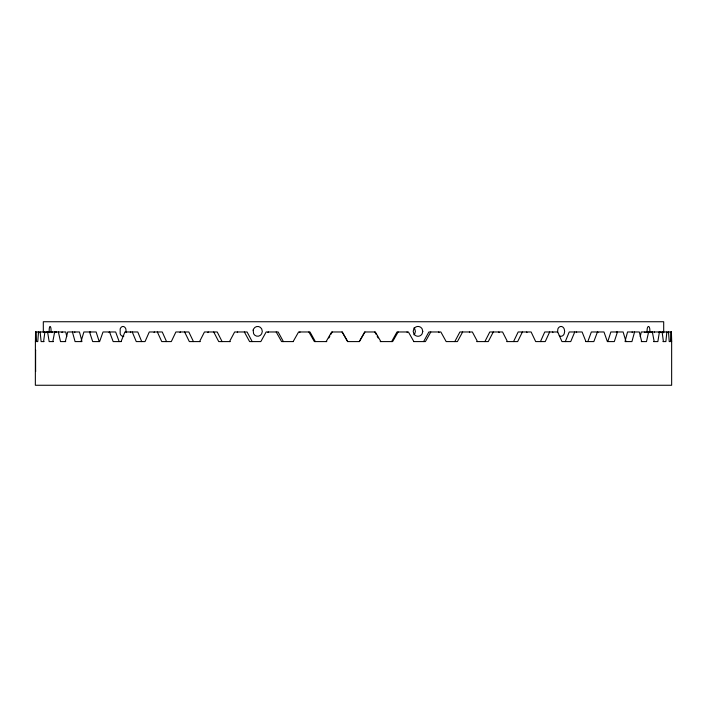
<?xml version="1.0" encoding="UTF-8"?>
<svg xmlns="http://www.w3.org/2000/svg" width="707" height="707" viewBox="0 0 707 707"><rect width="100%" height="100%" fill="white"/><g stroke="black" fill="none" stroke-linecap="round" stroke-linejoin="round"><path stroke-width="1.06" d="M671.65 341.587L671.65 385.262L35.35 385.262L35.394 341.587M35.412 341.587L35.562 331.972L65.769 331.972L66.758 336.585M51.107 332.626L51.001 328.914A4.896 1.06 -90 0 0 50.082 326.466A4.896 0.972 90 0 0 49.234 328.914L49.137 332.626M35.544 332.582L35.562 331.972M43.489 332.582L43.507 331.972M662.936 332.582L662.963 331.972M670.872 332.582L670.89 331.972L670.466 341.587L669.229 341.587L668.504 331.972L668.557 332.582M649.936 332.626L649.786 328.914A4.896 1.476 90 0 0 648.513 326.466A4.896 1.555 -90 0 0 647.17 328.914L647.011 332.626M38.443 332.582L38.505 331.972L37.771 341.587L36.534 341.587L36.101 331.972L36.128 332.582M126.182 332.626L125.846 328.914A4.896 3.305 90 0 0 122.983 326.466A4.896 3.243 90 0 0 120.172 328.914L120.172 333.81A4.896 3.243 -90 0 0 122.983 336.249A4.887 3.305 -90 0 0 123.831 336.09M46.326 332.582L46.379 331.972M658.986 332.582L659.039 331.972M666.816 332.582L666.869 331.972L665.87 341.587L662.936 341.587M43.587 341.587L44.895 331.972M52.521 332.582L52.61 331.972M651.677 332.582L651.766 331.972M659.419 331.972L657.846 341.587L653.498 341.587M52.804 341.587L54.66 331.972M62.013 332.582L62.136 331.972M648.611 331.972L646.49 341.587L641.258 341.587M640.25 336.585L641.231 331.972L671.438 331.972L671.588 341.587L671.438 331.972M65.309 341.587L67.704 331.972L79.458 331.972L81.765 340.588M74.695 332.582L74.854 331.972M634.568 331.972L631.925 341.587L624.97 341.587M625.235 340.588L627.542 331.972L639.296 331.972L641.691 341.587M80.978 341.587L83.886 331.972L96.143 331.972L99.21 341.587M90.443 332.582L90.629 331.972M617.45 331.972L614.312 341.587L607.375 341.587L603.981 331.972L591.344 331.972L587.835 341.587M607.79 341.587L610.857 331.972L623.114 331.972L626.022 341.587M109.064 332.582L109.276 331.972M597.442 331.972L593.845 341.587L585.811 341.587M121.065 341.587L124.892 331.972L137.777 331.972L141.7 341.587M130.362 332.582L130.609 331.972M565.3 341.587L569.223 331.972L582.108 331.972L585.935 341.587M574.756 331.972L570.735 341.587L561.959 341.587L557.726 331.972L544.744 331.972L540.457 341.587M154.108 332.582L154.373 331.972M549.648 331.972L545.247 341.587L535.694 341.587L531.116 331.972L518.169 331.972L513.556 341.587M180.038 332.582L180.329 331.972M522.393 331.972L517.657 341.587L506.716 341.587M207.876 332.582L208.176 331.972M199.568 341.587L204.456 331.972L217.208 331.972L222.095 341.587M484.905 341.587L489.792 331.972L502.553 331.972L507.432 341.587M493.283 331.972L488.272 341.587L476.686 341.587M237.296 332.582L237.623 331.972M454.813 341.587L459.912 331.972L472.356 331.972L477.481 341.587M229.519 341.587L234.644 331.972L247.088 331.972L252.187 341.587M462.643 331.972L457.411 341.587L446.179 341.587L440.85 331.972L428.875 331.972L423.617 341.587M267.997 332.582L268.333 331.972M299.635 332.582L299.971 331.972M391.643 341.587L397.007 331.972L408.399 331.972L413.86 341.587M430.81 331.972L425.411 341.587L413.745 341.587M328.826 337.99L329.842 336.187M330.849 334.384L332.202 331.972M359.262 341.587L364.671 331.972L375.337 331.972L380.879 341.587M293.14 341.587L298.601 331.972L309.984 331.972L315.357 341.587M398.129 331.972L392.624 341.587L380.189 341.587M326.121 341.587L331.663 331.972L342.329 331.972L347.738 341.587M364.953 331.972L359.403 341.587L347.597 341.587L342.047 331.972M54.536 332.582L56.48 331.972M44.064 341.587L41.13 341.587L40.122 331.972L40.184 332.582M53.502 341.587L49.154 341.587L47.581 331.972M65.742 341.587L60.51 341.587L58.389 331.972M82.03 341.587L75.075 341.587L72.423 331.972M121.189 341.587L113.164 341.587L109.558 331.972M200.284 341.587L189.343 341.587L184.607 331.972M230.314 341.587L218.728 341.587L213.717 331.972M293.255 341.587L281.589 341.587L276.19 331.972M326.811 341.587L314.376 341.587L308.871 331.972M374.798 331.972L376.151 334.384M377.158 336.187L378.174 337.99M407.029 331.972L407.365 332.582M283.383 341.587L278.125 331.972L266.15 331.972L260.821 341.587L249.589 341.587L244.357 331.972M438.667 331.972L439.003 332.582M469.377 331.972L469.695 332.582M498.824 331.972L499.124 332.582M193.444 341.587L188.831 331.972L175.893 331.972L171.306 341.587L161.753 341.587L157.352 331.972M526.671 331.972L526.954 332.582M166.543 341.587L162.256 331.972L149.274 331.972L145.041 341.587L136.265 341.587L132.244 331.972M552.627 331.972L552.883 332.582M576.391 331.972L576.629 332.582M119.165 341.587L115.656 331.972L103.019 331.972L99.625 341.587L92.688 341.587L89.55 331.972M597.724 331.972L597.936 332.582M616.38 331.972L616.557 332.582M632.146 331.972L632.297 332.582M652.34 331.972L654.196 341.587M644.872 331.972L644.987 332.582M55.226 331.972L55.323 332.582M662.114 331.972L663.413 341.587M654.399 331.972L654.479 332.582M47.961 331.972L48.023 332.582M557.514 332.626L557.885 328.914A4.896 3.668 90 0 1 561.058 326.466A4.896 3.606 -90 0 1 564.186 328.914L564.672 331.362L564.186 333.81A4.887 3.606 90 0 1 561.058 336.249A4.896 3.668 90 0 1 559.228 335.595M35.606 370.68L35.606 350.893A10.711 0.468 90 0 1 35.73 350.151M660.63 331.972L660.674 332.582M44.037 331.972L44.064 332.582M663.493 331.972L663.502 332.582M43.33 332.237L43.304 321.738L663.696 321.738L663.696 332.767M35.73 371.422A10.711 0.468 -89.9 0 1 35.606 370.742M413.993 327.898A4.896 4.781 90 0 1 414.753 328.914L415.398 331.362L414.753 333.81A4.896 4.781 -90 0 1 413.993 334.818M253.15 330.089L253.627 333.81A4.896 4.64 90 0 0 261.67 333.801L262.315 331.362L261.687 328.914A4.896 4.64 90 0 0 253.627 328.914L253.15 330.089M422.768 331.362L422.132 333.81A4.896 4.799 90 0 1 417.987 336.258A4.896 4.781 -90 0 1 413.851 333.81L413.197 331.362L413.842 328.914A4.896 4.799 90 0 1 417.996 326.466A4.896 4.781 -90 0 1 422.132 328.914L422.768 331.362"/></g></svg>
